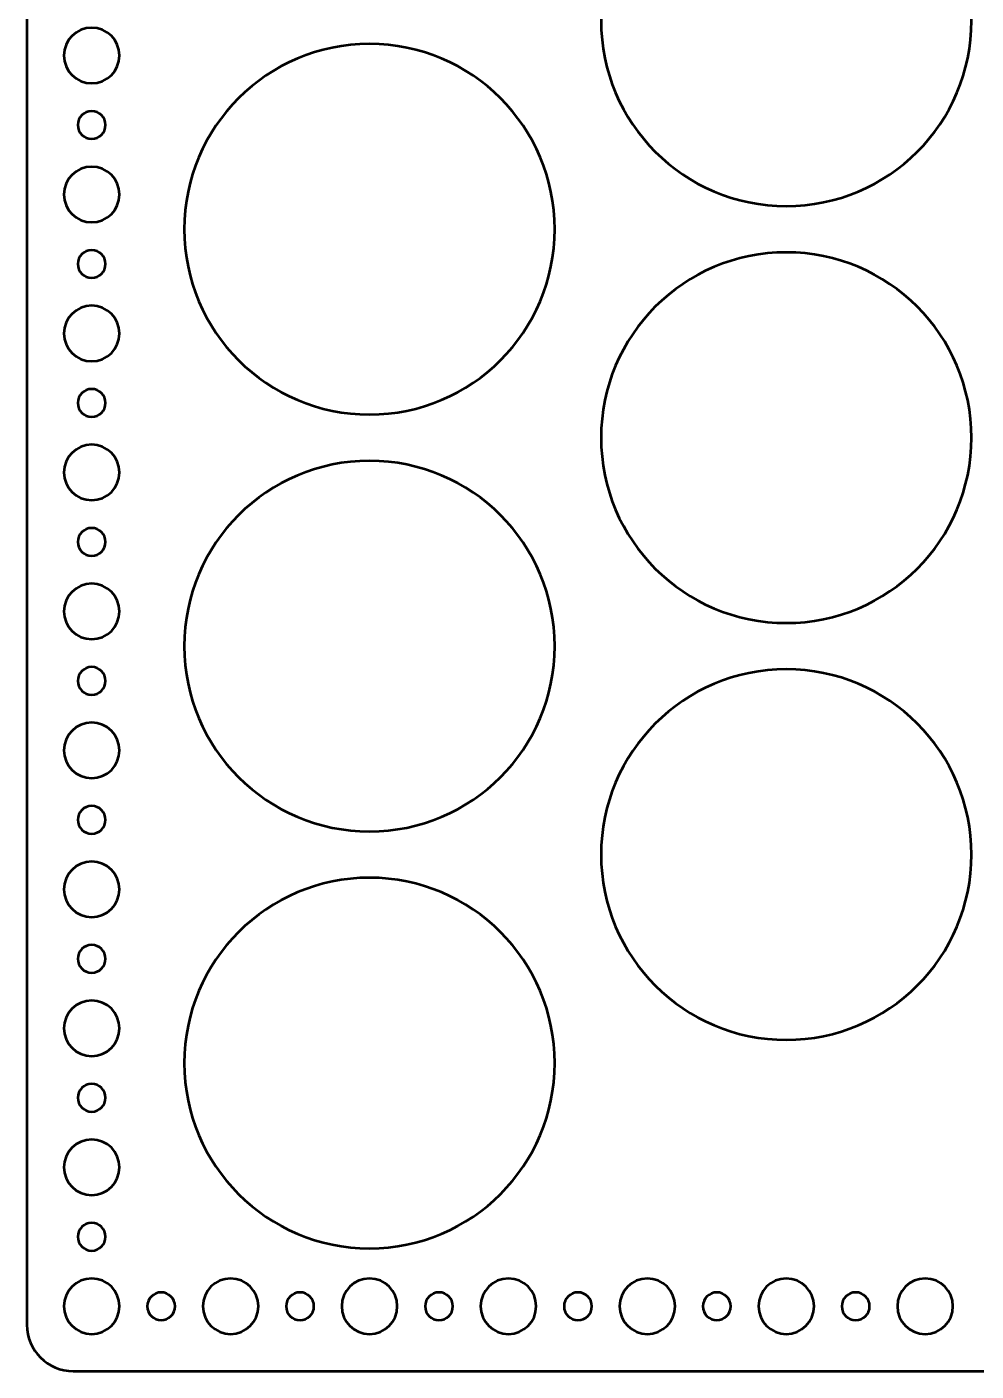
# Model space of a CAD drawing. Header units: centimetres. Extents: x -10.4 to 10.4, y -13.4 to 13.4.
# Drawn here: x -10.45 to -0.2, y -13.45 to 1.06 of the extents above; entities that cross this region are included whole.
import ezdxf

# ---------------------------------------------------------------- set-up
doc = ezdxf.new("R2010")
doc.units = ezdxf.units.CM
doc.header["$MEASUREMENT"] = 0
doc.layers.add('Layer 1', color=7, linetype='Continuous')

msp = doc.modelspace()

# ---------------------------------------------------------------- linework, layer by layer
at = {"layer": 'Layer 1', "lineweight": 53}
for points, knots in [([(9.95, -13.45), (9.95, -13.45), (-9.95, -13.45), (-9.95, -13.45), (-9.95, -13.45), (-10.22614, -13.45), (-10.45, -13.22614), (-10.45, -12.95), (-10.45, -12.95), (-10.45, -12.95), (-10.45, 12.95), (-10.45, 12.95), (-10.45, 12.95), (-10.45, 13.22614), (-10.22614, 13.45), (-9.95, 13.45), (-9.95, 13.45), (-9.95, 13.45), (9.95, 13.45), (9.95, 13.45), (9.95, 13.45), (10.22614, 13.45), (10.45, 13.22614), (10.45, 12.95), (10.45, 12.95), (10.45, 12.95), (10.45, -12.95), (10.45, -12.95), (10.45, -12.95), (10.45, -13.22614), (10.22614, -13.45), (9.95, -13.45)], [0, 0, 0, 0, 0.11111111, 0.11111111, 0.11111111, 0.11111111, 0.22222222, 0.22222222, 0.22222222, 0.22222222, 0.33333333, 0.33333333, 0.33333333, 0.33333333, 0.44444444, 0.44444444, 0.44444444, 0.44444444, 0.55555556, 0.55555556, 0.55555556, 0.55555556, 0.66666667, 0.66666667, 0.66666667, 0.66666667, 0.77777778, 0.77777778, 0.77777778, 0.77777778, 1, 1, 1, 1]), ([(-4.25, 1.125), (-4.25, 2.22957), (-3.35457, 3.125), (-2.25, 3.125), (-2.25, 3.125), (-1.14543, 3.125), (-0.25, 2.22957), (-0.25, 1.125), (-0.25, 1.125), (-0.25, 0.02043), (-1.14543, -0.875), (-2.25, -0.875), (-2.25, -0.875), (-3.35457, -0.875), (-4.25, 0.02043), (-4.25, 1.125)], [0, 0, 0, 0, 0.2, 0.2, 0.2, 0.2, 0.4, 0.4, 0.4, 0.4, 0.6, 0.6, 0.6, 0.6, 1, 1, 1, 1]), ([(-9.75, 0.45), (-9.91569, 0.45), (-10.05, 0.58431), (-10.05, 0.75), (-10.05, 0.75), (-10.05, 0.91569), (-9.91569, 1.05), (-9.75, 1.05), (-9.75, 1.05), (-9.58431, 1.05), (-9.45, 0.91569), (-9.45, 0.75), (-9.45, 0.75), (-9.45, 0.58431), (-9.58431, 0.45), (-9.75, 0.45)], [0, 0, 0, 0, 0.2, 0.2, 0.2, 0.2, 0.4, 0.4, 0.4, 0.4, 0.6, 0.6, 0.6, 0.6, 1, 1, 1, 1]), ([(-8.75, -1.125), (-8.75, -0.02043), (-7.85457, 0.875), (-6.75, 0.875), (-6.75, 0.875), (-5.64543, 0.875), (-4.75, -0.02043), (-4.75, -1.125), (-4.75, -1.125), (-4.75, -2.22957), (-5.64543, -3.125), (-6.75, -3.125), (-6.75, -3.125), (-7.85457, -3.125), (-8.75, -2.22957), (-8.75, -1.125)], [0, 0, 0, 0, 0.2, 0.2, 0.2, 0.2, 0.4, 0.4, 0.4, 0.4, 0.6, 0.6, 0.6, 0.6, 1, 1, 1, 1]), ([(-9.75, -0.15), (-9.83284, -0.15), (-9.9, -0.08284), (-9.9, 0), (-9.9, 0), (-9.9, 0.08284), (-9.83284, 0.15), (-9.75, 0.15), (-9.75, 0.15), (-9.66716, 0.15), (-9.6, 0.08284), (-9.6, 0), (-9.6, 0), (-9.6, -0.08284), (-9.66716, -0.15), (-9.75, -0.15)], [0, 0, 0, 0, 0.2, 0.2, 0.2, 0.2, 0.4, 0.4, 0.4, 0.4, 0.6, 0.6, 0.6, 0.6, 1, 1, 1, 1]), ([(-9.75, -1.05), (-9.91569, -1.05), (-10.05, -0.91569), (-10.05, -0.75), (-10.05, -0.75), (-10.05, -0.58431), (-9.91569, -0.45), (-9.75, -0.45), (-9.75, -0.45), (-9.58431, -0.45), (-9.45, -0.58431), (-9.45, -0.75), (-9.45, -0.75), (-9.45, -0.91569), (-9.58431, -1.05), (-9.75, -1.05)], [0, 0, 0, 0, 0.2, 0.2, 0.2, 0.2, 0.4, 0.4, 0.4, 0.4, 0.6, 0.6, 0.6, 0.6, 1, 1, 1, 1]), ([(-9.75, -1.65), (-9.83284, -1.65), (-9.9, -1.58284), (-9.9, -1.5), (-9.9, -1.5), (-9.9, -1.41716), (-9.83284, -1.35), (-9.75, -1.35), (-9.75, -1.35), (-9.66716, -1.35), (-9.6, -1.41716), (-9.6, -1.5), (-9.6, -1.5), (-9.6, -1.58284), (-9.66716, -1.65), (-9.75, -1.65)], [0, 0, 0, 0, 0.2, 0.2, 0.2, 0.2, 0.4, 0.4, 0.4, 0.4, 0.6, 0.6, 0.6, 0.6, 1, 1, 1, 1]), ([(-4.25, -3.375), (-4.25, -2.27043), (-3.35457, -1.375), (-2.25, -1.375), (-2.25, -1.375), (-1.14543, -1.375), (-0.25, -2.27043), (-0.25, -3.375), (-0.25, -3.375), (-0.25, -4.47957), (-1.14543, -5.375), (-2.25, -5.375), (-2.25, -5.375), (-3.35457, -5.375), (-4.25, -4.47957), (-4.25, -3.375)], [0, 0, 0, 0, 0.2, 0.2, 0.2, 0.2, 0.4, 0.4, 0.4, 0.4, 0.6, 0.6, 0.6, 0.6, 1, 1, 1, 1]), ([(-9.75, -2.55), (-9.91569, -2.55), (-10.05, -2.41569), (-10.05, -2.25), (-10.05, -2.25), (-10.05, -2.08431), (-9.91569, -1.95), (-9.75, -1.95), (-9.75, -1.95), (-9.58431, -1.95), (-9.45, -2.08431), (-9.45, -2.25), (-9.45, -2.25), (-9.45, -2.41569), (-9.58431, -2.55), (-9.75, -2.55)], [0, 0, 0, 0, 0.2, 0.2, 0.2, 0.2, 0.4, 0.4, 0.4, 0.4, 0.6, 0.6, 0.6, 0.6, 1, 1, 1, 1]), ([(-9.75, -3.15), (-9.83284, -3.15), (-9.9, -3.08284), (-9.9, -3), (-9.9, -3), (-9.9, -2.91716), (-9.83284, -2.85), (-9.75, -2.85), (-9.75, -2.85), (-9.66716, -2.85), (-9.6, -2.91716), (-9.6, -3), (-9.6, -3), (-9.6, -3.08284), (-9.66716, -3.15), (-9.75, -3.15)], [0, 0, 0, 0, 0.2, 0.2, 0.2, 0.2, 0.4, 0.4, 0.4, 0.4, 0.6, 0.6, 0.6, 0.6, 1, 1, 1, 1]), ([(-9.75, -4.05), (-9.91569, -4.05), (-10.05, -3.91569), (-10.05, -3.75), (-10.05, -3.75), (-10.05, -3.58431), (-9.91569, -3.45), (-9.75, -3.45), (-9.75, -3.45), (-9.58431, -3.45), (-9.45, -3.58431), (-9.45, -3.75), (-9.45, -3.75), (-9.45, -3.91569), (-9.58431, -4.05), (-9.75, -4.05)], [0, 0, 0, 0, 0.2, 0.2, 0.2, 0.2, 0.4, 0.4, 0.4, 0.4, 0.6, 0.6, 0.6, 0.6, 1, 1, 1, 1]), ([(-8.75, -5.625), (-8.75, -4.52043), (-7.85457, -3.625), (-6.75, -3.625), (-6.75, -3.625), (-5.64543, -3.625), (-4.75, -4.52043), (-4.75, -5.625), (-4.75, -5.625), (-4.75, -6.72957), (-5.64543, -7.625), (-6.75, -7.625), (-6.75, -7.625), (-7.85457, -7.625), (-8.75, -6.72957), (-8.75, -5.625)], [0, 0, 0, 0, 0.2, 0.2, 0.2, 0.2, 0.4, 0.4, 0.4, 0.4, 0.6, 0.6, 0.6, 0.6, 1, 1, 1, 1]), ([(-9.75, -4.65), (-9.83284, -4.65), (-9.9, -4.58284), (-9.9, -4.5), (-9.9, -4.5), (-9.9, -4.41716), (-9.83284, -4.35), (-9.75, -4.35), (-9.75, -4.35), (-9.66716, -4.35), (-9.6, -4.41716), (-9.6, -4.5), (-9.6, -4.5), (-9.6, -4.58284), (-9.66716, -4.65), (-9.75, -4.65)], [0, 0, 0, 0, 0.2, 0.2, 0.2, 0.2, 0.4, 0.4, 0.4, 0.4, 0.6, 0.6, 0.6, 0.6, 1, 1, 1, 1]), ([(-9.75, -5.55), (-9.91569, -5.55), (-10.05, -5.41569), (-10.05, -5.25), (-10.05, -5.25), (-10.05, -5.08431), (-9.91569, -4.95), (-9.75, -4.95), (-9.75, -4.95), (-9.58431, -4.95), (-9.45, -5.08431), (-9.45, -5.25), (-9.45, -5.25), (-9.45, -5.41569), (-9.58431, -5.55), (-9.75, -5.55)], [0, 0, 0, 0, 0.2, 0.2, 0.2, 0.2, 0.4, 0.4, 0.4, 0.4, 0.6, 0.6, 0.6, 0.6, 1, 1, 1, 1]), ([(-9.75, -6.15), (-9.83284, -6.15), (-9.9, -6.08284), (-9.9, -6), (-9.9, -6), (-9.9, -5.91716), (-9.83284, -5.85), (-9.75, -5.85), (-9.75, -5.85), (-9.66716, -5.85), (-9.6, -5.91716), (-9.6, -6), (-9.6, -6), (-9.6, -6.08284), (-9.66716, -6.15), (-9.75, -6.15)], [0, 0, 0, 0, 0.2, 0.2, 0.2, 0.2, 0.4, 0.4, 0.4, 0.4, 0.6, 0.6, 0.6, 0.6, 1, 1, 1, 1]), ([(-4.25, -7.875), (-4.25, -6.77043), (-3.35457, -5.875), (-2.25, -5.875), (-2.25, -5.875), (-1.14543, -5.875), (-0.25, -6.77043), (-0.25, -7.875), (-0.25, -7.875), (-0.25, -8.97957), (-1.14543, -9.875), (-2.25, -9.875), (-2.25, -9.875), (-3.35457, -9.875), (-4.25, -8.97957), (-4.25, -7.875)], [0, 0, 0, 0, 0.2, 0.2, 0.2, 0.2, 0.4, 0.4, 0.4, 0.4, 0.6, 0.6, 0.6, 0.6, 1, 1, 1, 1]), ([(-9.75, -7.05), (-9.91569, -7.05), (-10.05, -6.91569), (-10.05, -6.75), (-10.05, -6.75), (-10.05, -6.58431), (-9.91569, -6.45), (-9.75, -6.45), (-9.75, -6.45), (-9.58431, -6.45), (-9.45, -6.58431), (-9.45, -6.75), (-9.45, -6.75), (-9.45, -6.91569), (-9.58431, -7.05), (-9.75, -7.05)], [0, 0, 0, 0, 0.2, 0.2, 0.2, 0.2, 0.4, 0.4, 0.4, 0.4, 0.6, 0.6, 0.6, 0.6, 1, 1, 1, 1]), ([(-9.75, -7.65), (-9.83284, -7.65), (-9.9, -7.58284), (-9.9, -7.5), (-9.9, -7.5), (-9.9, -7.41716), (-9.83284, -7.35), (-9.75, -7.35), (-9.75, -7.35), (-9.66716, -7.35), (-9.6, -7.41716), (-9.6, -7.5), (-9.6, -7.5), (-9.6, -7.58284), (-9.66716, -7.65), (-9.75, -7.65)], [0, 0, 0, 0, 0.2, 0.2, 0.2, 0.2, 0.4, 0.4, 0.4, 0.4, 0.6, 0.6, 0.6, 0.6, 1, 1, 1, 1]), ([(-9.75, -8.55), (-9.91569, -8.55), (-10.05, -8.41569), (-10.05, -8.25), (-10.05, -8.25), (-10.05, -8.08431), (-9.91569, -7.95), (-9.75, -7.95), (-9.75, -7.95), (-9.58431, -7.95), (-9.45, -8.08431), (-9.45, -8.25), (-9.45, -8.25), (-9.45, -8.41569), (-9.58431, -8.55), (-9.75, -8.55)], [0, 0, 0, 0, 0.2, 0.2, 0.2, 0.2, 0.4, 0.4, 0.4, 0.4, 0.6, 0.6, 0.6, 0.6, 1, 1, 1, 1]), ([(-8.75, -10.125), (-8.75, -9.02043), (-7.85457, -8.125), (-6.75, -8.125), (-6.75, -8.125), (-5.64543, -8.125), (-4.75, -9.02043), (-4.75, -10.125), (-4.75, -10.125), (-4.75, -11.22957), (-5.64543, -12.125), (-6.75, -12.125), (-6.75, -12.125), (-7.85457, -12.125), (-8.75, -11.22957), (-8.75, -10.125)], [0, 0, 0, 0, 0.2, 0.2, 0.2, 0.2, 0.4, 0.4, 0.4, 0.4, 0.6, 0.6, 0.6, 0.6, 1, 1, 1, 1]), ([(-9.75, -9.15), (-9.83284, -9.15), (-9.9, -9.08284), (-9.9, -9), (-9.9, -9), (-9.9, -8.91716), (-9.83284, -8.85), (-9.75, -8.85), (-9.75, -8.85), (-9.66716, -8.85), (-9.6, -8.91716), (-9.6, -9), (-9.6, -9), (-9.6, -9.08284), (-9.66716, -9.15), (-9.75, -9.15)], [0, 0, 0, 0, 0.2, 0.2, 0.2, 0.2, 0.4, 0.4, 0.4, 0.4, 0.6, 0.6, 0.6, 0.6, 1, 1, 1, 1]), ([(-9.75, -10.05), (-9.91569, -10.05), (-10.05, -9.91569), (-10.05, -9.75), (-10.05, -9.75), (-10.05, -9.58431), (-9.91569, -9.45), (-9.75, -9.45), (-9.75, -9.45), (-9.58431, -9.45), (-9.45, -9.58431), (-9.45, -9.75), (-9.45, -9.75), (-9.45, -9.91569), (-9.58431, -10.05), (-9.75, -10.05)], [0, 0, 0, 0, 0.2, 0.2, 0.2, 0.2, 0.4, 0.4, 0.4, 0.4, 0.6, 0.6, 0.6, 0.6, 1, 1, 1, 1]), ([(-9.75, -10.65), (-9.83284, -10.65), (-9.9, -10.58284), (-9.9, -10.5), (-9.9, -10.5), (-9.9, -10.41716), (-9.83284, -10.35), (-9.75, -10.35), (-9.75, -10.35), (-9.66716, -10.35), (-9.6, -10.41716), (-9.6, -10.5), (-9.6, -10.5), (-9.6, -10.58284), (-9.66716, -10.65), (-9.75, -10.65)], [0, 0, 0, 0, 0.2, 0.2, 0.2, 0.2, 0.4, 0.4, 0.4, 0.4, 0.6, 0.6, 0.6, 0.6, 1, 1, 1, 1]), ([(-9.75, -11.55), (-9.91569, -11.55), (-10.05, -11.41569), (-10.05, -11.25), (-10.05, -11.25), (-10.05, -11.08431), (-9.91569, -10.95), (-9.75, -10.95), (-9.75, -10.95), (-9.58431, -10.95), (-9.45, -11.08431), (-9.45, -11.25), (-9.45, -11.25), (-9.45, -11.41569), (-9.58431, -11.55), (-9.75, -11.55)], [0, 0, 0, 0, 0.2, 0.2, 0.2, 0.2, 0.4, 0.4, 0.4, 0.4, 0.6, 0.6, 0.6, 0.6, 1, 1, 1, 1]), ([(-9.75, -12.15), (-9.83284, -12.15), (-9.9, -12.08284), (-9.9, -12), (-9.9, -12), (-9.9, -11.91716), (-9.83284, -11.85), (-9.75, -11.85), (-9.75, -11.85), (-9.66716, -11.85), (-9.6, -11.91716), (-9.6, -12), (-9.6, -12), (-9.6, -12.08284), (-9.66716, -12.15), (-9.75, -12.15)], [0, 0, 0, 0, 0.2, 0.2, 0.2, 0.2, 0.4, 0.4, 0.4, 0.4, 0.6, 0.6, 0.6, 0.6, 1, 1, 1, 1]), ([(-10.05, -12.75), (-10.05, -12.58431), (-9.91569, -12.45), (-9.75, -12.45), (-9.75, -12.45), (-9.58431, -12.45), (-9.45, -12.58431), (-9.45, -12.75), (-9.45, -12.75), (-9.45, -12.91569), (-9.58431, -13.05), (-9.75, -13.05), (-9.75, -13.05), (-9.91569, -13.05), (-10.05, -12.91569), (-10.05, -12.75)], [0, 0, 0, 0, 0.2, 0.2, 0.2, 0.2, 0.4, 0.4, 0.4, 0.4, 0.6, 0.6, 0.6, 0.6, 1, 1, 1, 1]), ([(-8.55, -12.75), (-8.55, -12.58431), (-8.41569, -12.45), (-8.25, -12.45), (-8.25, -12.45), (-8.08431, -12.45), (-7.95, -12.58431), (-7.95, -12.75), (-7.95, -12.75), (-7.95, -12.91569), (-8.08431, -13.05), (-8.25, -13.05), (-8.25, -13.05), (-8.41569, -13.05), (-8.55, -12.91569), (-8.55, -12.75)], [0, 0, 0, 0, 0.2, 0.2, 0.2, 0.2, 0.4, 0.4, 0.4, 0.4, 0.6, 0.6, 0.6, 0.6, 1, 1, 1, 1]), ([(-7.05, -12.75), (-7.05, -12.58431), (-6.91569, -12.45), (-6.75, -12.45), (-6.75, -12.45), (-6.58431, -12.45), (-6.45, -12.58431), (-6.45, -12.75), (-6.45, -12.75), (-6.45, -12.91569), (-6.58431, -13.05), (-6.75, -13.05), (-6.75, -13.05), (-6.91569, -13.05), (-7.05, -12.91569), (-7.05, -12.75)], [0, 0, 0, 0, 0.2, 0.2, 0.2, 0.2, 0.4, 0.4, 0.4, 0.4, 0.6, 0.6, 0.6, 0.6, 1, 1, 1, 1]), ([(-5.55, -12.75), (-5.55, -12.58431), (-5.41569, -12.45), (-5.25, -12.45), (-5.25, -12.45), (-5.08431, -12.45), (-4.95, -12.58431), (-4.95, -12.75), (-4.95, -12.75), (-4.95, -12.91569), (-5.08431, -13.05), (-5.25, -13.05), (-5.25, -13.05), (-5.41569, -13.05), (-5.55, -12.91569), (-5.55, -12.75)], [0, 0, 0, 0, 0.2, 0.2, 0.2, 0.2, 0.4, 0.4, 0.4, 0.4, 0.6, 0.6, 0.6, 0.6, 1, 1, 1, 1]), ([(-4.05, -12.75), (-4.05, -12.58431), (-3.91569, -12.45), (-3.75, -12.45), (-3.75, -12.45), (-3.58431, -12.45), (-3.45, -12.58431), (-3.45, -12.75), (-3.45, -12.75), (-3.45, -12.91569), (-3.58431, -13.05), (-3.75, -13.05), (-3.75, -13.05), (-3.91569, -13.05), (-4.05, -12.91569), (-4.05, -12.75)], [0, 0, 0, 0, 0.2, 0.2, 0.2, 0.2, 0.4, 0.4, 0.4, 0.4, 0.6, 0.6, 0.6, 0.6, 1, 1, 1, 1]), ([(-2.55, -12.75), (-2.55, -12.58431), (-2.41569, -12.45), (-2.25, -12.45), (-2.25, -12.45), (-2.08431, -12.45), (-1.95, -12.58431), (-1.95, -12.75), (-1.95, -12.75), (-1.95, -12.91569), (-2.08431, -13.05), (-2.25, -13.05), (-2.25, -13.05), (-2.41569, -13.05), (-2.55, -12.91569), (-2.55, -12.75)], [0, 0, 0, 0, 0.2, 0.2, 0.2, 0.2, 0.4, 0.4, 0.4, 0.4, 0.6, 0.6, 0.6, 0.6, 1, 1, 1, 1]), ([(-1.05, -12.75), (-1.05, -12.58431), (-0.91569, -12.45), (-0.75, -12.45), (-0.75, -12.45), (-0.58431, -12.45), (-0.45, -12.58431), (-0.45, -12.75), (-0.45, -12.75), (-0.45, -12.91569), (-0.58431, -13.05), (-0.75, -13.05), (-0.75, -13.05), (-0.91569, -13.05), (-1.05, -12.91569), (-1.05, -12.75)], [0, 0, 0, 0, 0.2, 0.2, 0.2, 0.2, 0.4, 0.4, 0.4, 0.4, 0.6, 0.6, 0.6, 0.6, 1, 1, 1, 1]), ([(-9.15, -12.75), (-9.15, -12.66716), (-9.08284, -12.6), (-9, -12.6), (-9, -12.6), (-8.91716, -12.6), (-8.85, -12.66716), (-8.85, -12.75), (-8.85, -12.75), (-8.85, -12.83284), (-8.91716, -12.9), (-9, -12.9), (-9, -12.9), (-9.08284, -12.9), (-9.15, -12.83284), (-9.15, -12.75)], [0, 0, 0, 0, 0.2, 0.2, 0.2, 0.2, 0.4, 0.4, 0.4, 0.4, 0.6, 0.6, 0.6, 0.6, 1, 1, 1, 1]), ([(-7.65, -12.75), (-7.65, -12.66716), (-7.58284, -12.6), (-7.5, -12.6), (-7.5, -12.6), (-7.41716, -12.6), (-7.35, -12.66716), (-7.35, -12.75), (-7.35, -12.75), (-7.35, -12.83284), (-7.41716, -12.9), (-7.5, -12.9), (-7.5, -12.9), (-7.58284, -12.9), (-7.65, -12.83284), (-7.65, -12.75)], [0, 0, 0, 0, 0.2, 0.2, 0.2, 0.2, 0.4, 0.4, 0.4, 0.4, 0.6, 0.6, 0.6, 0.6, 1, 1, 1, 1]), ([(-6.15, -12.75), (-6.15, -12.66716), (-6.08284, -12.6), (-6, -12.6), (-6, -12.6), (-5.91716, -12.6), (-5.85, -12.66716), (-5.85, -12.75), (-5.85, -12.75), (-5.85, -12.83284), (-5.91716, -12.9), (-6, -12.9), (-6, -12.9), (-6.08284, -12.9), (-6.15, -12.83284), (-6.15, -12.75)], [0, 0, 0, 0, 0.2, 0.2, 0.2, 0.2, 0.4, 0.4, 0.4, 0.4, 0.6, 0.6, 0.6, 0.6, 1, 1, 1, 1]), ([(-4.65, -12.75), (-4.65, -12.66716), (-4.58284, -12.6), (-4.5, -12.6), (-4.5, -12.6), (-4.41716, -12.6), (-4.35, -12.66716), (-4.35, -12.75), (-4.35, -12.75), (-4.35, -12.83284), (-4.41716, -12.9), (-4.5, -12.9), (-4.5, -12.9), (-4.58284, -12.9), (-4.65, -12.83284), (-4.65, -12.75)], [0, 0, 0, 0, 0.2, 0.2, 0.2, 0.2, 0.4, 0.4, 0.4, 0.4, 0.6, 0.6, 0.6, 0.6, 1, 1, 1, 1]), ([(-3.15, -12.75), (-3.15, -12.66716), (-3.08284, -12.6), (-3, -12.6), (-3, -12.6), (-2.91716, -12.6), (-2.85, -12.66716), (-2.85, -12.75), (-2.85, -12.75), (-2.85, -12.83284), (-2.91716, -12.9), (-3, -12.9), (-3, -12.9), (-3.08284, -12.9), (-3.15, -12.83284), (-3.15, -12.75)], [0, 0, 0, 0, 0.2, 0.2, 0.2, 0.2, 0.4, 0.4, 0.4, 0.4, 0.6, 0.6, 0.6, 0.6, 1, 1, 1, 1]), ([(-1.65, -12.75), (-1.65, -12.66716), (-1.58284, -12.6), (-1.5, -12.6), (-1.5, -12.6), (-1.41716, -12.6), (-1.35, -12.66716), (-1.35, -12.75), (-1.35, -12.75), (-1.35, -12.83284), (-1.41716, -12.9), (-1.5, -12.9), (-1.5, -12.9), (-1.58284, -12.9), (-1.65, -12.83284), (-1.65, -12.75)], [0, 0, 0, 0, 0.2, 0.2, 0.2, 0.2, 0.4, 0.4, 0.4, 0.4, 0.6, 0.6, 0.6, 0.6, 1, 1, 1, 1])]:
    msp.add_open_spline(points, degree=3, knots=knots, dxfattribs=at)

doc.saveas('drawing.dxf')
